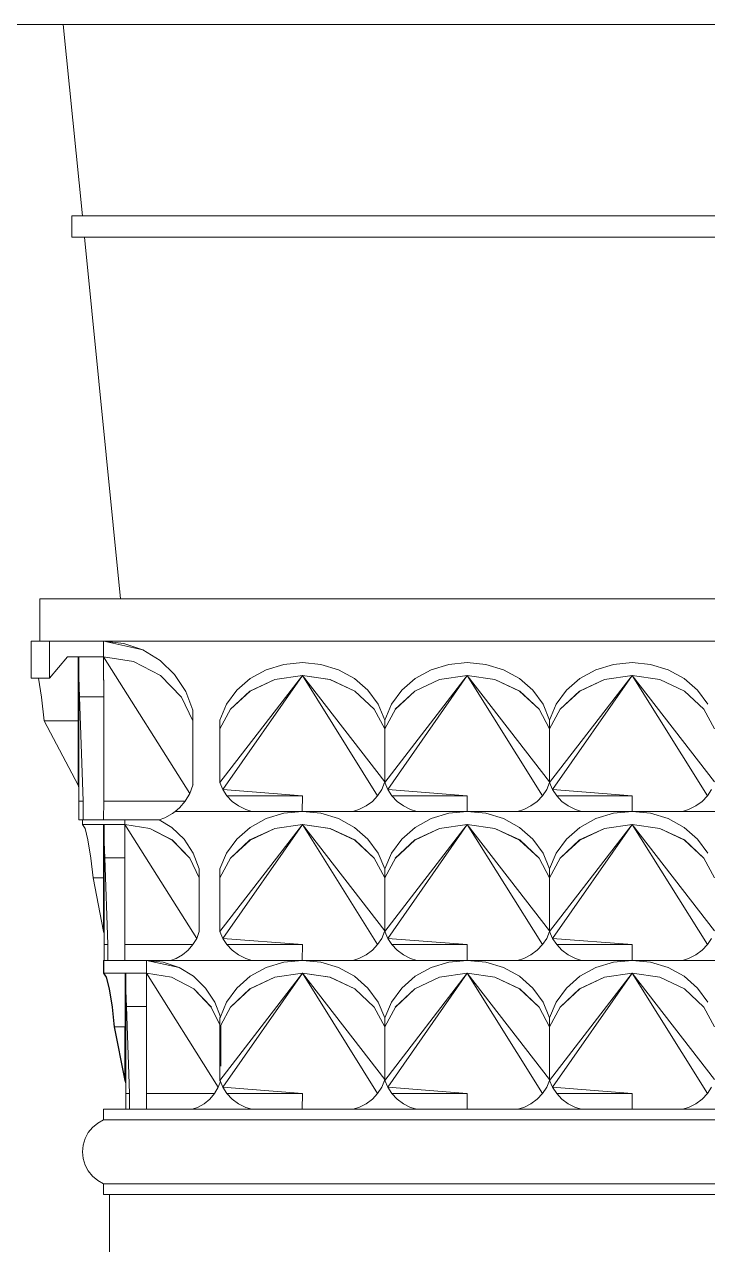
# Model space of a CAD drawing. Header units: millimetres. Extents: x -667 to -468, y -723 to -475.
# Drawn here: x -609.3796 to -609.1225, y -488.0038 to -487.5449 of the extents above; entities that cross this region are included whole.
import ezdxf

# ---------------------------------------------------------------- set-up
doc = ezdxf.new("R2010")
doc.units = ezdxf.units.MM
doc.layers.add('dinding', color=36, linetype='Continuous', lineweight=9)

msp = doc.modelspace()

# ---------------------------------------------------------------- linework, layer by layer
at = {"layer": 'dinding'}
for p, q in [((-609.47376, -487.54493), (-609.36496, -487.54493)), ((-609.36496, -487.54493), (-609.35776, -487.61693)), ((-609.36496, -487.54493), (-608.99856, -487.54493)), ((-609.36176, -487.62493), (-609.36176, -487.61693)), ((-609.36176, -487.61693), (-609.35776, -487.61693)), ((-609.35776, -487.61693), (-609.00576, -487.61693)), ((-609.36176, -487.62493), (-609.35696, -487.62493)), ((-609.35696, -487.62493), (-609.34336, -487.76093)), ((-609.35696, -487.62493), (-609.00656, -487.62493)), ((-609.37376, -487.77693), (-609.37376, -487.76093)), ((-609.37376, -487.76093), (-609.34336, -487.76093)), ((-609.34336, -487.76093), (-609.02016, -487.76093)), ((-609.37699, -487.79076), (-609.37699, -487.77693)), ((-609.37376, -487.77693), (-609.37699, -487.77693)), ((-609.37376, -487.77693), (-609.37016, -487.77693)), ((-609.37016, -487.79075), (-609.37016, -487.77693)), ((-609.36899, -487.77693), (-609.37016, -487.77693)), ((-609.36784, -487.77693), (-609.36899, -487.77693)), ((-609.36079, -487.77693), (-609.36784, -487.77693)), ((-609.36079, -487.77693), (-609.35907, -487.77694)), ((-609.35907, -487.77694), (-609.35788, -487.77693)), ((-609.35788, -487.77693), (-609.34993, -487.77693)), ((-609.34979, -487.77693), (-609.34993, -487.77693)), ((-609.34979, -487.77693), (-609.34979, -487.78276)), ((-609.34979, -487.77693), (-609.34976, -487.77693)), ((-609.34976, -487.77693), (-609.34976, -487.78277)), ((-609.34973, -487.77694), (-609.34976, -487.77693)), ((-609.34973, -487.77694), (-609.01376, -487.77693)), ((-609.34973, -487.77694), (-609.34222, -487.77774)), ((-609.33502, -487.78018), (-609.34973, -487.77694)), ((-609.34222, -487.77774), (-609.33502, -487.78018)), ((-609.36336, -487.78276), (-609.37016, -487.79075)), ((-609.35936, -487.78276), (-609.36336, -487.78276)), ((-609.35909, -487.79783), (-609.35936, -487.78276)), ((-609.35936, -487.8069), (-609.35936, -487.78276)), ((-609.35936, -487.78276), (-609.3591, -487.78955)), ((-609.3591, -487.78276), (-609.35936, -487.78276)), ((-609.34979, -487.78276), (-609.3591, -487.78276)), ((-609.3591, -487.78276), (-609.3591, -487.78955)), ((-609.34979, -487.78276), (-609.34978, -487.79151)), ((-609.34976, -487.78277), (-609.33852, -487.78455)), ((-609.34976, -487.78277), (-609.33854, -487.78458)), ((-609.31734, -487.8342), (-609.34976, -487.78277)), ((-609.33502, -487.78018), (-609.32853, -487.78414)), ((-609.33854, -487.78458), (-609.32843, -487.78984)), ((-609.33852, -487.78455), (-609.3284, -487.7898)), ((-609.32853, -487.78414), (-609.32306, -487.78942)), ((-609.2886, -487.78764), (-609.29459, -487.79094)), ((-609.28196, -487.78561), (-609.2886, -487.78764)), ((-609.27497, -487.78493), (-609.28196, -487.78561)), ((-609.26798, -487.78561), (-609.27497, -487.78493)), ((-609.26134, -487.78764), (-609.26798, -487.78561)), ((-609.25535, -487.79094), (-609.26134, -487.78764)), ((-609.22657, -487.78764), (-609.23256, -487.79094)), ((-609.21992, -487.78561), (-609.22657, -487.78764)), ((-609.21294, -487.78493), (-609.21992, -487.78561)), ((-609.20595, -487.78561), (-609.21294, -487.78493)), ((-609.1993, -487.78764), (-609.20595, -487.78561)), ((-609.19331, -487.79094), (-609.1993, -487.78764)), ((-609.16454, -487.78764), (-609.17053, -487.79094)), ((-609.15789, -487.78561), (-609.16454, -487.78764)), ((-609.1509, -487.78493), (-609.15789, -487.78561)), ((-609.14392, -487.78561), (-609.1509, -487.78493)), ((-609.13727, -487.78764), (-609.14392, -487.78561)), ((-609.13128, -487.79094), (-609.13727, -487.78764)), ((-609.37699, -487.79076), (-609.37431, -487.79076)), ((-609.37016, -487.79075), (-609.37431, -487.79076)), ((-609.37431, -487.79076), (-609.37316, -487.79799)), ((-609.3591, -487.78958), (-609.3591, -487.78955)), ((-609.3591, -487.7901), (-609.3591, -487.78958)), ((-609.3591, -487.7901), (-609.35909, -487.79783)), ((-609.35907, -487.79043), (-609.35881, -487.79782)), ((-609.34975, -487.79783), (-609.34975, -487.79148)), ((-609.32843, -487.78984), (-609.32049, -487.79801)), ((-609.3284, -487.7898), (-609.32047, -487.79799)), ((-609.32306, -487.78942), (-609.31888, -487.79577)), ((-609.30599, -487.83006), (-609.27497, -487.78979)), ((-609.30491, -487.83265), (-609.27497, -487.78979)), ((-609.29459, -487.79094), (-609.29964, -487.79534)), ((-609.28537, -487.79128), (-609.29471, -487.79566)), ((-609.28535, -487.7913), (-609.29468, -487.79569)), ((-609.27497, -487.78979), (-609.28537, -487.79128)), ((-609.28535, -487.7913), (-609.28537, -487.79128)), ((-609.27497, -487.78979), (-609.28535, -487.7913)), ((-609.26457, -487.79128), (-609.27497, -487.78979)), ((-609.26459, -487.7913), (-609.27497, -487.78979)), ((-609.27497, -487.78979), (-609.24665, -487.83503)), ((-609.27497, -487.78979), (-609.24395, -487.82979)), ((-609.26459, -487.7913), (-609.26457, -487.79128)), ((-609.25526, -487.79569), (-609.26459, -487.7913)), ((-609.25523, -487.79566), (-609.26457, -487.79128)), ((-609.2503, -487.79534), (-609.25535, -487.79094)), ((-609.24395, -487.83006), (-609.21294, -487.78979)), ((-609.24288, -487.83265), (-609.21294, -487.78979)), ((-609.23256, -487.79094), (-609.23761, -487.79534)), ((-609.22334, -487.79128), (-609.23268, -487.79566)), ((-609.22332, -487.7913), (-609.23265, -487.79569)), ((-609.21294, -487.78979), (-609.22334, -487.79128)), ((-609.22332, -487.7913), (-609.22334, -487.79128)), ((-609.21294, -487.78979), (-609.22332, -487.7913)), ((-609.20253, -487.79128), (-609.21294, -487.78979)), ((-609.20255, -487.7913), (-609.21294, -487.78979)), ((-609.21294, -487.78979), (-609.18461, -487.83503)), ((-609.21294, -487.78979), (-609.18192, -487.82979)), ((-609.20255, -487.7913), (-609.20253, -487.79128)), ((-609.19322, -487.79569), (-609.20255, -487.7913)), ((-609.1932, -487.79566), (-609.20253, -487.79128)), ((-609.18827, -487.79534), (-609.19331, -487.79094)), ((-609.18192, -487.83006), (-609.1509, -487.78979)), ((-609.18085, -487.83265), (-609.1509, -487.78979)), ((-609.17053, -487.79094), (-609.17557, -487.79534)), ((-609.16131, -487.79128), (-609.17064, -487.79566)), ((-609.16129, -487.7913), (-609.17062, -487.79569)), ((-609.1509, -487.78979), (-609.16131, -487.79128)), ((-609.16129, -487.7913), (-609.16131, -487.79128)), ((-609.1509, -487.78979), (-609.16129, -487.7913)), ((-609.1405, -487.79128), (-609.1509, -487.78979)), ((-609.14052, -487.7913), (-609.1509, -487.78979)), ((-609.1509, -487.78979), (-609.12258, -487.83503)), ((-609.1509, -487.78979), (-609.11989, -487.82979)), ((-609.14052, -487.7913), (-609.1405, -487.79128)), ((-609.13119, -487.79569), (-609.14052, -487.7913)), ((-609.13117, -487.79566), (-609.1405, -487.79128)), ((-609.12624, -487.79534), (-609.13128, -487.79094)), ((-609.31888, -487.79577), (-609.31619, -487.80289)), ((-609.29964, -487.79534), (-609.3035, -487.80063)), ((-609.29471, -487.79566), (-609.30203, -487.80248)), ((-609.29468, -487.79569), (-609.30201, -487.8025)), ((-609.29468, -487.79569), (-609.29471, -487.79566)), ((-609.25526, -487.79569), (-609.25523, -487.79566)), ((-609.24793, -487.8025), (-609.25526, -487.79569)), ((-609.24791, -487.80248), (-609.25523, -487.79566)), ((-609.24644, -487.80063), (-609.2503, -487.79534)), ((-609.23761, -487.79534), (-609.24147, -487.80063)), ((-609.23268, -487.79566), (-609.24, -487.80248)), ((-609.23265, -487.79569), (-609.23998, -487.8025)), ((-609.23265, -487.79569), (-609.23268, -487.79566)), ((-609.19322, -487.79569), (-609.1932, -487.79566)), ((-609.18589, -487.8025), (-609.19322, -487.79569)), ((-609.18588, -487.80248), (-609.1932, -487.79566)), ((-609.18441, -487.80063), (-609.18827, -487.79534)), ((-609.17557, -487.79534), (-609.17943, -487.80063)), ((-609.17064, -487.79566), (-609.17796, -487.80248)), ((-609.17062, -487.79569), (-609.17795, -487.8025)), ((-609.17062, -487.79569), (-609.17064, -487.79566)), ((-609.13119, -487.79569), (-609.13117, -487.79566)), ((-609.12386, -487.8025), (-609.13119, -487.79569)), ((-609.12384, -487.80248), (-609.13117, -487.79566)), ((-609.12238, -487.80063), (-609.12624, -487.79534)), ((-609.37316, -487.79799), (-609.37216, -487.8069)), ((-609.35881, -487.79782), (-609.35909, -487.79783)), ((-609.35909, -487.79783), (-609.35908, -487.83199)), ((-609.35881, -487.79782), (-609.35743, -487.83705)), ((-609.35881, -487.79782), (-609.34975, -487.79783)), ((-609.34975, -487.83705), (-609.34975, -487.79783)), ((-609.31619, -487.80691), (-609.32049, -487.79801)), ((-609.32047, -487.79799), (-609.31619, -487.80691)), ((-609.3035, -487.80063), (-609.30599, -487.80656)), ((-609.24395, -487.80656), (-609.24644, -487.80063)), ((-609.24147, -487.80063), (-609.24395, -487.80656)), ((-609.18192, -487.80656), (-609.18441, -487.80063)), ((-609.17943, -487.80063), (-609.18192, -487.80656)), ((-609.31619, -487.80691), (-609.31619, -487.80289)), ((-609.30201, -487.8025), (-609.30599, -487.80991)), ((-609.30599, -487.80991), (-609.30599, -487.80656)), ((-609.30201, -487.8025), (-609.30203, -487.80248)), ((-609.24793, -487.8025), (-609.24791, -487.80248)), ((-609.24395, -487.80991), (-609.24793, -487.8025)), ((-609.23998, -487.8025), (-609.24395, -487.80991)), ((-609.24395, -487.80991), (-609.24395, -487.80656)), ((-609.23998, -487.8025), (-609.24, -487.80248)), ((-609.18589, -487.8025), (-609.18588, -487.80248)), ((-609.18192, -487.80991), (-609.18589, -487.8025)), ((-609.17795, -487.8025), (-609.18192, -487.80991)), ((-609.18192, -487.80991), (-609.18192, -487.80656)), ((-609.17795, -487.8025), (-609.17796, -487.80248)), ((-609.12386, -487.8025), (-609.12384, -487.80248)), ((-609.11989, -487.80991), (-609.12386, -487.8025)), ((-609.35936, -487.8069), (-609.37216, -487.8069)), ((-609.37216, -487.8069), (-609.35936, -487.83108)), ((-609.35936, -487.83108), (-609.35936, -487.8069)), ((-609.31619, -487.80691), (-609.31619, -487.83109)), ((-609.30599, -487.80991), (-609.30599, -487.83006)), ((-609.24395, -487.82979), (-609.24395, -487.80991)), ((-609.18192, -487.82979), (-609.18192, -487.80991)), ((-609.35908, -487.83199), (-609.35936, -487.83108)), ((-609.35908, -487.83199), (-609.35908, -487.83705)), ((-609.31734, -487.8342), (-609.31619, -487.83109)), ((-609.31619, -487.83109), (-609.31613, -487.83076)), ((-609.30599, -487.83006), (-609.30604, -487.82979)), ((-609.30491, -487.83265), (-609.30599, -487.83006)), ((-609.30335, -487.83503), (-609.30491, -487.83265)), ((-609.30491, -487.83265), (-609.27499, -487.83503)), ((-609.24665, -487.83503), (-609.24507, -487.83266)), ((-609.24507, -487.83266), (-609.24401, -487.83006)), ((-609.24401, -487.83006), (-609.24395, -487.82979)), ((-609.24395, -487.83006), (-609.24398, -487.82993)), ((-609.24395, -487.83006), (-609.24395, -487.82979)), ((-609.24288, -487.83265), (-609.24395, -487.83006)), ((-609.24132, -487.83503), (-609.24288, -487.83265)), ((-609.24288, -487.83265), (-609.21296, -487.83503)), ((-609.18461, -487.83503), (-609.18304, -487.83266)), ((-609.18304, -487.83266), (-609.18197, -487.83006)), ((-609.18197, -487.83006), (-609.18192, -487.82979)), ((-609.18192, -487.83006), (-609.18195, -487.82993)), ((-609.18192, -487.82979), (-609.18192, -487.83006)), ((-609.18085, -487.83265), (-609.18192, -487.83006)), ((-609.17928, -487.83503), (-609.18085, -487.83265)), ((-609.18085, -487.83265), (-609.15093, -487.83503)), ((-609.12258, -487.83503), (-609.12101, -487.83266)), ((-609.35908, -487.83705), (-609.35907, -487.84413)), ((-609.35743, -487.83705), (-609.35908, -487.83705)), ((-609.35743, -487.83705), (-609.35743, -487.84413)), ((-609.34976, -487.84413), (-609.34975, -487.83705)), ((-609.31905, -487.83705), (-609.34975, -487.83705)), ((-609.32121, -487.83957), (-609.31905, -487.83705)), ((-609.31734, -487.8342), (-609.31905, -487.83705)), ((-609.30135, -487.83713), (-609.30335, -487.83503)), ((-609.30335, -487.83503), (-609.27499, -487.83503)), ((-609.29897, -487.83887), (-609.30135, -487.83713)), ((-609.27499, -487.83503), (-609.275, -487.84093)), ((-609.25102, -487.83887), (-609.24865, -487.83713)), ((-609.24865, -487.83713), (-609.24665, -487.83503)), ((-609.23932, -487.83713), (-609.24132, -487.83503)), ((-609.24132, -487.83503), (-609.21296, -487.83503)), ((-609.23694, -487.83887), (-609.23932, -487.83713)), ((-609.21296, -487.83503), (-609.21297, -487.84093)), ((-609.18899, -487.83887), (-609.18661, -487.83713)), ((-609.18661, -487.83713), (-609.18461, -487.83503)), ((-609.17728, -487.83713), (-609.17928, -487.83503)), ((-609.17928, -487.83503), (-609.15093, -487.83503)), ((-609.17491, -487.83887), (-609.17728, -487.83713)), ((-609.15093, -487.83503), (-609.15093, -487.84093)), ((-609.12696, -487.83887), (-609.12458, -487.83713)), ((-609.12458, -487.83713), (-609.12258, -487.83503)), ((-609.32886, -487.84402), (-609.32669, -487.84327)), ((-609.32669, -487.84327), (-609.32379, -487.84166)), ((-609.32379, -487.84166), (-609.32289, -487.84093)), ((-609.32289, -487.84093), (-609.32121, -487.83957)), ((-609.32289, -487.84093), (-609.29398, -487.84093)), ((-609.29629, -487.84021), (-609.29897, -487.83887)), ((-609.29398, -487.84093), (-609.29629, -487.84021)), ((-609.29398, -487.84093), (-609.275, -487.84093)), ((-609.28196, -487.84161), (-609.2886, -487.84364)), ((-609.275, -487.84093), (-609.28196, -487.84161)), ((-609.27497, -487.84093), (-609.275, -487.84093)), ((-609.26798, -487.84161), (-609.27497, -487.84093)), ((-609.25601, -487.84093), (-609.27497, -487.84093)), ((-609.26134, -487.84364), (-609.26798, -487.84161)), ((-609.25601, -487.84093), (-609.2537, -487.84021)), ((-609.25601, -487.84093), (-609.23195, -487.84093)), ((-609.2537, -487.84021), (-609.25102, -487.83887)), ((-609.23426, -487.84021), (-609.23694, -487.83887)), ((-609.23195, -487.84093), (-609.23426, -487.84021)), ((-609.23195, -487.84093), (-609.21297, -487.84093)), ((-609.21992, -487.84161), (-609.22657, -487.84364)), ((-609.21297, -487.84093), (-609.21992, -487.84161)), ((-609.21294, -487.84093), (-609.21297, -487.84093)), ((-609.20595, -487.84161), (-609.21294, -487.84093)), ((-609.19398, -487.84093), (-609.21294, -487.84093)), ((-609.1993, -487.84364), (-609.20595, -487.84161)), ((-609.19398, -487.84093), (-609.19167, -487.84021)), ((-609.19398, -487.84093), (-609.16992, -487.84093)), ((-609.19167, -487.84021), (-609.18899, -487.83887)), ((-609.17223, -487.84021), (-609.17491, -487.83887)), ((-609.16992, -487.84093), (-609.17223, -487.84021)), ((-609.15093, -487.84093), (-609.16992, -487.84093)), ((-609.15789, -487.84161), (-609.16454, -487.84364)), ((-609.15093, -487.84093), (-609.15789, -487.84161)), ((-609.1509, -487.84093), (-609.15093, -487.84093)), ((-609.14392, -487.84161), (-609.1509, -487.84093)), ((-609.13195, -487.84093), (-609.1509, -487.84093)), ((-609.13727, -487.84364), (-609.14392, -487.84161)), ((-609.13195, -487.84093), (-609.12964, -487.84021)), ((-609.13195, -487.84093), (-609.13176, -487.84093)), ((-609.13176, -487.84093), (-609.10788, -487.84093)), ((-609.12964, -487.84021), (-609.12696, -487.83887)), ((-609.35778, -487.84413), (-609.35907, -487.84413)), ((-609.35778, -487.84413), (-609.35778, -487.84579)), ((-609.35743, -487.84413), (-609.35778, -487.84413)), ((-609.34976, -487.84579), (-609.35778, -487.84579)), ((-609.35778, -487.84579), (-609.35677, -487.84728)), ((-609.35743, -487.84413), (-609.34976, -487.84413)), ((-609.35677, -487.84728), (-609.35568, -487.85165)), ((-609.34976, -487.84413), (-609.34178, -487.84413)), ((-609.34953, -487.85834), (-609.34976, -487.84579)), ((-609.34976, -487.84579), (-609.34954, -487.85147)), ((-609.34976, -487.86591), (-609.34976, -487.84579)), ((-609.34954, -487.84579), (-609.34976, -487.84579)), ((-609.34176, -487.84579), (-609.34954, -487.84579)), ((-609.34954, -487.84579), (-609.34954, -487.85147)), ((-609.34178, -487.84413), (-609.34176, -487.84579)), ((-609.34178, -487.84413), (-609.32919, -487.84413)), ((-609.34176, -487.84579), (-609.34178, -487.85308)), ((-609.31474, -487.88866), (-609.34176, -487.84579)), ((-609.34176, -487.84579), (-609.33241, -487.8473)), ((-609.33241, -487.8473), (-609.33239, -487.84728)), ((-609.33241, -487.8473), (-609.32398, -487.85169)), ((-609.33239, -487.84728), (-609.32396, -487.85166)), ((-609.32919, -487.84413), (-609.32886, -487.84402)), ((-609.32886, -487.84402), (-609.32407, -487.84694)), ((-609.32407, -487.84694), (-609.31951, -487.85134)), ((-609.30599, -487.88606), (-609.27497, -487.84579)), ((-609.30491, -487.88865), (-609.27497, -487.84579)), ((-609.29459, -487.84694), (-609.29964, -487.85134)), ((-609.28537, -487.84728), (-609.29471, -487.85166)), ((-609.28535, -487.8473), (-609.29468, -487.85169)), ((-609.2886, -487.84364), (-609.29459, -487.84694)), ((-609.27497, -487.84579), (-609.28537, -487.84728)), ((-609.28535, -487.8473), (-609.28537, -487.84728)), ((-609.27497, -487.84579), (-609.28535, -487.8473)), ((-609.26457, -487.84728), (-609.27497, -487.84579)), ((-609.26459, -487.8473), (-609.27497, -487.84579)), ((-609.27497, -487.84579), (-609.24665, -487.89103)), ((-609.27497, -487.84579), (-609.24395, -487.88579)), ((-609.26459, -487.8473), (-609.26457, -487.84728)), ((-609.25526, -487.85169), (-609.26459, -487.8473)), ((-609.25523, -487.85166), (-609.26457, -487.84728)), ((-609.25535, -487.84694), (-609.26134, -487.84364)), ((-609.2503, -487.85134), (-609.25535, -487.84694)), ((-609.24395, -487.88606), (-609.21294, -487.84579)), ((-609.24288, -487.88865), (-609.21294, -487.84579)), ((-609.23256, -487.84694), (-609.23761, -487.85134)), ((-609.22334, -487.84728), (-609.23268, -487.85166)), ((-609.22332, -487.8473), (-609.23265, -487.85169)), ((-609.22657, -487.84364), (-609.23256, -487.84694)), ((-609.21294, -487.84579), (-609.22334, -487.84728)), ((-609.22332, -487.8473), (-609.22334, -487.84728)), ((-609.21294, -487.84579), (-609.22332, -487.8473)), ((-609.20253, -487.84728), (-609.21294, -487.84579)), ((-609.20255, -487.8473), (-609.21294, -487.84579)), ((-609.21294, -487.84579), (-609.18461, -487.89103)), ((-609.21294, -487.84579), (-609.18192, -487.88579)), ((-609.20255, -487.8473), (-609.20253, -487.84728)), ((-609.19322, -487.85169), (-609.20255, -487.8473)), ((-609.1932, -487.85166), (-609.20253, -487.84728)), ((-609.19331, -487.84694), (-609.1993, -487.84364)), ((-609.18827, -487.85134), (-609.19331, -487.84694)), ((-609.18192, -487.88606), (-609.1509, -487.84579)), ((-609.18085, -487.88865), (-609.1509, -487.84579)), ((-609.17053, -487.84694), (-609.17557, -487.85134)), ((-609.16131, -487.84728), (-609.17064, -487.85166)), ((-609.16129, -487.8473), (-609.17062, -487.85169)), ((-609.16454, -487.84364), (-609.17053, -487.84694)), ((-609.1509, -487.84579), (-609.16131, -487.84728)), ((-609.16129, -487.8473), (-609.16131, -487.84728)), ((-609.1509, -487.84579), (-609.16129, -487.8473)), ((-609.1405, -487.84728), (-609.1509, -487.84579)), ((-609.14052, -487.8473), (-609.1509, -487.84579)), ((-609.1509, -487.84579), (-609.12258, -487.89103)), ((-609.1509, -487.84579), (-609.11989, -487.88579)), ((-609.14052, -487.8473), (-609.1405, -487.84728)), ((-609.13119, -487.85169), (-609.14052, -487.8473)), ((-609.13117, -487.85166), (-609.1405, -487.84728)), ((-609.13128, -487.84694), (-609.13727, -487.84364)), ((-609.12624, -487.85134), (-609.13128, -487.84694)), ((-609.35568, -487.85165), (-609.3546, -487.85848)), ((-609.34953, -487.85188), (-609.34954, -487.85147)), ((-609.34954, -487.8519), (-609.34953, -487.85188)), ((-609.34954, -487.85217), (-609.34954, -487.8519)), ((-609.34954, -487.85217), (-609.34951, -487.85218)), ((-609.34951, -487.85218), (-609.34953, -487.85234)), ((-609.34952, -487.85238), (-609.34953, -487.85234)), ((-609.34953, -487.85834), (-609.34952, -487.85238)), ((-609.34952, -487.85238), (-609.3493, -487.85834)), ((-609.32398, -487.85169), (-609.31737, -487.8585)), ((-609.32396, -487.85166), (-609.31735, -487.85848)), ((-609.31951, -487.85134), (-609.31603, -487.85663)), ((-609.29964, -487.85134), (-609.3035, -487.85663)), ((-609.29471, -487.85166), (-609.30203, -487.85848)), ((-609.29468, -487.85169), (-609.30201, -487.8585)), ((-609.29468, -487.85169), (-609.29471, -487.85166)), ((-609.25526, -487.85169), (-609.25523, -487.85166)), ((-609.24793, -487.8585), (-609.25526, -487.85169)), ((-609.24791, -487.85848), (-609.25523, -487.85166)), ((-609.24644, -487.85663), (-609.2503, -487.85134)), ((-609.23761, -487.85134), (-609.24147, -487.85663)), ((-609.23268, -487.85166), (-609.24, -487.85848)), ((-609.23265, -487.85169), (-609.23998, -487.8585)), ((-609.23265, -487.85169), (-609.23268, -487.85166)), ((-609.19322, -487.85169), (-609.1932, -487.85166)), ((-609.18589, -487.8585), (-609.19322, -487.85169)), ((-609.18588, -487.85848), (-609.1932, -487.85166)), ((-609.18441, -487.85663), (-609.18827, -487.85134)), ((-609.17557, -487.85134), (-609.17943, -487.85663)), ((-609.17064, -487.85166), (-609.17796, -487.85848)), ((-609.17062, -487.85169), (-609.17795, -487.8585)), ((-609.17062, -487.85169), (-609.17064, -487.85166)), ((-609.13119, -487.85169), (-609.13117, -487.85166)), ((-609.12386, -487.8585), (-609.13119, -487.85169)), ((-609.12384, -487.85848), (-609.13117, -487.85166)), ((-609.12238, -487.85663), (-609.12624, -487.85134)), ((-609.34178, -487.85834), (-609.34175, -487.85305)), ((-609.31603, -487.85663), (-609.31378, -487.86256)), ((-609.3035, -487.85663), (-609.30599, -487.86256)), ((-609.24395, -487.86256), (-609.24644, -487.85663)), ((-609.24147, -487.85663), (-609.24395, -487.86256)), ((-609.18192, -487.86256), (-609.18441, -487.85663)), ((-609.17943, -487.85663), (-609.18192, -487.86256)), ((-609.3546, -487.85848), (-609.35376, -487.86591)), ((-609.3493, -487.85834), (-609.34953, -487.85834)), ((-609.34953, -487.85834), (-609.34953, -487.88681)), ((-609.3493, -487.85834), (-609.34815, -487.89103)), ((-609.3493, -487.85834), (-609.34178, -487.85834)), ((-609.34178, -487.85834), (-609.34175, -487.89103)), ((-609.31735, -487.85848), (-609.31737, -487.8585)), ((-609.31378, -487.86591), (-609.31737, -487.8585)), ((-609.30201, -487.8585), (-609.30599, -487.86591)), ((-609.30201, -487.8585), (-609.30203, -487.85848)), ((-609.24793, -487.8585), (-609.24791, -487.85848)), ((-609.24395, -487.86591), (-609.24793, -487.8585)), ((-609.23998, -487.8585), (-609.24395, -487.86591)), ((-609.23998, -487.8585), (-609.24, -487.85848)), ((-609.18589, -487.8585), (-609.18588, -487.85848)), ((-609.18192, -487.86591), (-609.18589, -487.8585)), ((-609.17795, -487.8585), (-609.18192, -487.86591)), ((-609.17795, -487.8585), (-609.17796, -487.85848)), ((-609.12386, -487.8585), (-609.12384, -487.85848)), ((-609.11989, -487.86591), (-609.12386, -487.8585)), ((-609.34976, -487.86591), (-609.35376, -487.86591)), ((-609.35376, -487.86591), (-609.34976, -487.88606)), ((-609.34976, -487.88606), (-609.34976, -487.86591)), ((-609.31378, -487.86591), (-609.31378, -487.86256)), ((-609.31378, -487.86591), (-609.31378, -487.88606)), ((-609.30599, -487.86591), (-609.30599, -487.86256)), ((-609.30599, -487.86591), (-609.30599, -487.88606)), ((-609.24395, -487.86591), (-609.24395, -487.86256)), ((-609.24395, -487.88579), (-609.24395, -487.86591)), ((-609.18192, -487.86591), (-609.18192, -487.86256)), ((-609.18192, -487.88579), (-609.18192, -487.86591)), ((-609.34953, -487.88681), (-609.34976, -487.88606)), ((-609.34953, -487.88681), (-609.34952, -487.89103)), ((-609.31474, -487.88866), (-609.31616, -487.89103)), ((-609.31474, -487.88866), (-609.31462, -487.8883)), ((-609.31378, -487.88606), (-609.31462, -487.8883)), ((-609.30599, -487.88606), (-609.30604, -487.88579)), ((-609.30491, -487.88865), (-609.30599, -487.88606)), ((-609.30335, -487.89103), (-609.30491, -487.88865)), ((-609.30491, -487.88865), (-609.27499, -487.89103)), ((-609.24665, -487.89103), (-609.24507, -487.88866)), ((-609.24507, -487.88866), (-609.24401, -487.88606)), ((-609.24401, -487.88606), (-609.24395, -487.88579)), ((-609.24395, -487.88606), (-609.24398, -487.88593)), ((-609.24395, -487.88606), (-609.24395, -487.88579)), ((-609.24288, -487.88865), (-609.24395, -487.88606)), ((-609.24132, -487.89103), (-609.24288, -487.88865)), ((-609.24288, -487.88865), (-609.21296, -487.89103)), ((-609.18461, -487.89103), (-609.18304, -487.88866)), ((-609.18304, -487.88866), (-609.18197, -487.88606)), ((-609.18197, -487.88606), (-609.18192, -487.88579)), ((-609.18192, -487.88606), (-609.18195, -487.88593)), ((-609.18192, -487.88606), (-609.18192, -487.88579)), ((-609.18085, -487.88865), (-609.18192, -487.88606)), ((-609.17928, -487.89103), (-609.18085, -487.88865)), ((-609.18085, -487.88865), (-609.15093, -487.89103)), ((-609.12258, -487.89103), (-609.12101, -487.88866)), ((-609.34952, -487.89103), (-609.34952, -487.89693)), ((-609.34815, -487.89103), (-609.34952, -487.89103)), ((-609.34815, -487.89103), (-609.34816, -487.89693)), ((-609.34176, -487.89693), (-609.34175, -487.89103)), ((-609.31616, -487.89103), (-609.34175, -487.89103)), ((-609.32012, -487.89487), (-609.31797, -487.89313)), ((-609.31797, -487.89313), (-609.31616, -487.89103)), ((-609.30135, -487.89313), (-609.30335, -487.89103)), ((-609.30335, -487.89103), (-609.27499, -487.89103)), ((-609.29897, -487.89487), (-609.30135, -487.89313)), ((-609.27499, -487.89103), (-609.275, -487.89693)), ((-609.25102, -487.89487), (-609.24865, -487.89313)), ((-609.24865, -487.89313), (-609.24665, -487.89103)), ((-609.23932, -487.89313), (-609.24132, -487.89103)), ((-609.24132, -487.89103), (-609.21296, -487.89103)), ((-609.23694, -487.89487), (-609.23932, -487.89313)), ((-609.21296, -487.89103), (-609.21297, -487.89693)), ((-609.18899, -487.89487), (-609.18661, -487.89313)), ((-609.18661, -487.89313), (-609.18461, -487.89103)), ((-609.17728, -487.89313), (-609.17928, -487.89103)), ((-609.17928, -487.89103), (-609.15093, -487.89103)), ((-609.17491, -487.89487), (-609.17728, -487.89313)), ((-609.15093, -487.89103), (-609.15093, -487.89693)), ((-609.12696, -487.89487), (-609.12458, -487.89313)), ((-609.12458, -487.89313), (-609.12258, -487.89103)), ((-609.34976, -487.89693), (-609.34966, -487.89704)), ((-609.34976, -487.90179), (-609.34976, -487.89693)), ((-609.34966, -487.89693), (-609.34976, -487.89693)), ((-609.34952, -487.89693), (-609.34966, -487.89693)), ((-609.34966, -487.89693), (-609.34966, -487.89704)), ((-609.34966, -487.89704), (-609.34966, -487.90179)), ((-609.34816, -487.89693), (-609.34952, -487.89693)), ((-609.34176, -487.89693), (-609.34816, -487.89693)), ((-609.34176, -487.89693), (-609.33366, -487.89693)), ((-609.33366, -487.89693), (-609.33364, -487.90179)), ((-609.33363, -487.89693), (-609.33366, -487.89693)), ((-609.33363, -487.89693), (-609.33364, -487.90179)), ((-609.33363, -487.89693), (-609.32735, -487.89761)), ((-609.32135, -487.89964), (-609.33363, -487.89693)), ((-609.33363, -487.89693), (-609.32462, -487.89693)), ((-609.32735, -487.89761), (-609.32135, -487.89964)), ((-609.32462, -487.89693), (-609.32253, -487.89621)), ((-609.32462, -487.89693), (-609.29398, -487.89693)), ((-609.32253, -487.89621), (-609.32012, -487.89487)), ((-609.29629, -487.89622), (-609.29897, -487.89487)), ((-609.29398, -487.89693), (-609.29629, -487.89622)), ((-609.275, -487.89693), (-609.29398, -487.89693)), ((-609.28196, -487.89761), (-609.2886, -487.89964)), ((-609.275, -487.89693), (-609.28196, -487.89761)), ((-609.27497, -487.89693), (-609.275, -487.89693)), ((-609.26798, -487.89761), (-609.27497, -487.89693)), ((-609.25601, -487.89693), (-609.27497, -487.89693)), ((-609.26134, -487.89964), (-609.26798, -487.89761)), ((-609.25601, -487.89693), (-609.2537, -487.89622)), ((-609.25601, -487.89693), (-609.23195, -487.89693)), ((-609.2537, -487.89622), (-609.25102, -487.89487)), ((-609.23426, -487.89622), (-609.23694, -487.89487)), ((-609.23195, -487.89693), (-609.23426, -487.89622)), ((-609.21297, -487.89693), (-609.23195, -487.89693)), ((-609.21992, -487.89761), (-609.22657, -487.89964)), ((-609.21297, -487.89693), (-609.21992, -487.89761)), ((-609.21294, -487.89693), (-609.21297, -487.89693)), ((-609.20595, -487.89761), (-609.21294, -487.89693)), ((-609.19398, -487.89693), (-609.21294, -487.89693)), ((-609.1993, -487.89964), (-609.20595, -487.89761)), ((-609.19398, -487.89693), (-609.19167, -487.89622)), ((-609.19398, -487.89693), (-609.16992, -487.89693)), ((-609.19167, -487.89622), (-609.18899, -487.89487)), ((-609.17223, -487.89622), (-609.17491, -487.89487)), ((-609.16992, -487.89693), (-609.17223, -487.89622)), ((-609.15093, -487.89693), (-609.16992, -487.89693)), ((-609.15789, -487.89761), (-609.16454, -487.89964)), ((-609.15093, -487.89693), (-609.15789, -487.89761)), ((-609.1509, -487.89693), (-609.15093, -487.89693)), ((-609.14392, -487.89761), (-609.1509, -487.89693)), ((-609.13195, -487.89693), (-609.1509, -487.89693)), ((-609.13727, -487.89964), (-609.14392, -487.89761)), ((-609.13195, -487.89693), (-609.12964, -487.89622)), ((-609.13195, -487.89693), (-609.10788, -487.89693)), ((-609.12964, -487.89622), (-609.12696, -487.89487)), ((-609.34976, -487.90179), (-609.34877, -487.90328)), ((-609.34164, -487.90179), (-609.34966, -487.90179)), ((-609.34966, -487.90179), (-609.34865, -487.90328)), ((-609.34141, -487.91434), (-609.34164, -487.90179)), ((-609.34164, -487.90179), (-609.34142, -487.90747)), ((-609.34142, -487.90179), (-609.34164, -487.90179)), ((-609.34164, -487.92188), (-609.34164, -487.90179)), ((-609.33364, -487.90179), (-609.34142, -487.90179)), ((-609.34142, -487.90179), (-609.34142, -487.90747)), ((-609.33364, -487.90179), (-609.33366, -487.90908)), ((-609.30662, -487.94465), (-609.33364, -487.90179)), ((-609.33364, -487.90179), (-609.32429, -487.9033)), ((-609.32135, -487.89964), (-609.31595, -487.90294)), ((-609.30599, -487.94206), (-609.27497, -487.90179)), ((-609.30491, -487.94465), (-609.27497, -487.90179)), ((-609.2886, -487.89964), (-609.29459, -487.90294)), ((-609.27497, -487.90179), (-609.28537, -487.90328)), ((-609.27497, -487.90179), (-609.28535, -487.9033)), ((-609.26457, -487.90328), (-609.27497, -487.90179)), ((-609.26459, -487.9033), (-609.27497, -487.90179)), ((-609.27497, -487.90179), (-609.24665, -487.94703)), ((-609.27497, -487.90179), (-609.24395, -487.94179)), ((-609.25535, -487.90294), (-609.26134, -487.89964)), ((-609.24395, -487.94206), (-609.21294, -487.90179)), ((-609.24288, -487.94465), (-609.21294, -487.90179)), ((-609.22657, -487.89964), (-609.23256, -487.90294)), ((-609.21294, -487.90179), (-609.22334, -487.90328)), ((-609.21294, -487.90179), (-609.22332, -487.9033)), ((-609.20253, -487.90328), (-609.21294, -487.90179)), ((-609.20255, -487.9033), (-609.21294, -487.90179)), ((-609.21294, -487.90179), (-609.18461, -487.94703)), ((-609.21294, -487.90179), (-609.18192, -487.94179)), ((-609.19331, -487.90294), (-609.1993, -487.89964)), ((-609.18192, -487.94206), (-609.1509, -487.90179)), ((-609.18085, -487.94465), (-609.1509, -487.90179)), ((-609.16454, -487.89964), (-609.17053, -487.90294)), ((-609.1509, -487.90179), (-609.16131, -487.90328)), ((-609.1509, -487.90179), (-609.16129, -487.9033)), ((-609.1405, -487.90328), (-609.1509, -487.90179)), ((-609.14052, -487.9033), (-609.1509, -487.90179)), ((-609.1509, -487.90179), (-609.12258, -487.94703)), ((-609.1509, -487.90179), (-609.11989, -487.94179)), ((-609.13128, -487.90294), (-609.13727, -487.89964)), ((-609.34877, -487.90328), (-609.34768, -487.90766)), ((-609.34865, -487.90328), (-609.34756, -487.90765)), ((-609.3414, -487.90788), (-609.34142, -487.90747)), ((-609.32429, -487.9033), (-609.32427, -487.90328)), ((-609.32429, -487.9033), (-609.31586, -487.90769)), ((-609.32427, -487.90328), (-609.31584, -487.90766)), ((-609.31595, -487.90294), (-609.31139, -487.90734)), ((-609.31139, -487.90734), (-609.30791, -487.91263)), ((-609.29964, -487.90734), (-609.3035, -487.91263)), ((-609.29459, -487.90294), (-609.29964, -487.90734)), ((-609.28537, -487.90328), (-609.29471, -487.90766)), ((-609.28535, -487.9033), (-609.29468, -487.90769)), ((-609.28535, -487.9033), (-609.28537, -487.90328)), ((-609.26459, -487.9033), (-609.26457, -487.90328)), ((-609.25526, -487.90769), (-609.26459, -487.9033)), ((-609.25523, -487.90766), (-609.26457, -487.90328)), ((-609.2503, -487.90734), (-609.25535, -487.90294)), ((-609.24644, -487.91263), (-609.2503, -487.90734)), ((-609.23761, -487.90734), (-609.24147, -487.91263)), ((-609.23256, -487.90294), (-609.23761, -487.90734)), ((-609.22334, -487.90328), (-609.23268, -487.90766)), ((-609.22332, -487.9033), (-609.23265, -487.90769)), ((-609.22332, -487.9033), (-609.22334, -487.90328)), ((-609.20255, -487.9033), (-609.20253, -487.90328)), ((-609.19322, -487.90769), (-609.20255, -487.9033)), ((-609.1932, -487.90766), (-609.20253, -487.90328)), ((-609.18827, -487.90734), (-609.19331, -487.90294)), ((-609.18441, -487.91263), (-609.18827, -487.90734)), ((-609.17557, -487.90734), (-609.17943, -487.91263)), ((-609.17053, -487.90294), (-609.17557, -487.90734)), ((-609.16131, -487.90328), (-609.17064, -487.90766)), ((-609.16129, -487.9033), (-609.17062, -487.90769)), ((-609.16129, -487.9033), (-609.16131, -487.90328)), ((-609.14052, -487.9033), (-609.1405, -487.90328)), ((-609.13119, -487.90769), (-609.14052, -487.9033)), ((-609.13117, -487.90766), (-609.1405, -487.90328)), ((-609.12624, -487.90734), (-609.13128, -487.90294)), ((-609.12238, -487.91263), (-609.12624, -487.90734)), ((-609.3466, -487.91448), (-609.34768, -487.90766)), ((-609.34756, -487.90765), (-609.34647, -487.91448)), ((-609.34142, -487.9079), (-609.3414, -487.90788)), ((-609.34142, -487.90817), (-609.34142, -487.9079)), ((-609.34142, -487.90817), (-609.34139, -487.90818)), ((-609.34141, -487.91434), (-609.3414, -487.90838)), ((-609.34139, -487.90818), (-609.3414, -487.90834)), ((-609.3414, -487.90838), (-609.3414, -487.90834)), ((-609.3414, -487.90838), (-609.34117, -487.91434)), ((-609.33365, -487.91434), (-609.33363, -487.90905)), ((-609.31586, -487.90769), (-609.30925, -487.9145)), ((-609.31584, -487.90766), (-609.30923, -487.91448)), ((-609.29471, -487.90766), (-609.30203, -487.91448)), ((-609.29468, -487.90769), (-609.30201, -487.9145)), ((-609.29468, -487.90769), (-609.29471, -487.90766)), ((-609.25526, -487.90769), (-609.25523, -487.90766)), ((-609.24793, -487.9145), (-609.25526, -487.90769)), ((-609.24791, -487.91448), (-609.25523, -487.90766)), ((-609.23268, -487.90766), (-609.24, -487.91448)), ((-609.23265, -487.90769), (-609.23998, -487.9145)), ((-609.23265, -487.90769), (-609.23268, -487.90766)), ((-609.19322, -487.90769), (-609.1932, -487.90766)), ((-609.18589, -487.9145), (-609.19322, -487.90769)), ((-609.18588, -487.91448), (-609.1932, -487.90766)), ((-609.17064, -487.90766), (-609.17796, -487.91448)), ((-609.17062, -487.90769), (-609.17795, -487.9145)), ((-609.17062, -487.90769), (-609.17064, -487.90766)), ((-609.13119, -487.90769), (-609.13117, -487.90766)), ((-609.12386, -487.9145), (-609.13119, -487.90769)), ((-609.12384, -487.91448), (-609.13117, -487.90766)), ((-609.3466, -487.91448), (-609.34576, -487.92191)), ((-609.34647, -487.91448), (-609.34576, -487.92083)), ((-609.34117, -487.91434), (-609.34141, -487.91434)), ((-609.3414, -487.94281), (-609.34141, -487.91434)), ((-609.34117, -487.91434), (-609.34003, -487.94703)), ((-609.34117, -487.91434), (-609.33365, -487.91434)), ((-609.33365, -487.91434), (-609.33363, -487.94703)), ((-609.30923, -487.91448), (-609.30925, -487.9145)), ((-609.30599, -487.92124), (-609.30925, -487.9145)), ((-609.30791, -487.91263), (-609.30582, -487.91815)), ((-609.3035, -487.91263), (-609.30582, -487.91815)), ((-609.30201, -487.9145), (-609.30566, -487.9213)), ((-609.30201, -487.9145), (-609.30203, -487.91448)), ((-609.24793, -487.9145), (-609.24791, -487.91448)), ((-609.24395, -487.92191), (-609.24793, -487.9145)), ((-609.24395, -487.91856), (-609.24644, -487.91263)), ((-609.24147, -487.91263), (-609.24395, -487.91856)), ((-609.23998, -487.9145), (-609.24395, -487.92191)), ((-609.23998, -487.9145), (-609.24, -487.91448)), ((-609.18589, -487.9145), (-609.18588, -487.91448)), ((-609.18192, -487.92191), (-609.18589, -487.9145)), ((-609.18192, -487.91856), (-609.18441, -487.91263)), ((-609.17943, -487.91263), (-609.18192, -487.91856)), ((-609.17795, -487.9145), (-609.18192, -487.92191)), ((-609.17795, -487.9145), (-609.17796, -487.91448)), ((-609.12386, -487.9145), (-609.12384, -487.91448)), ((-609.11989, -487.92191), (-609.12386, -487.9145)), ((-609.34576, -487.92085), (-609.34576, -487.92083)), ((-609.34576, -487.92191), (-609.34576, -487.92085)), ((-609.34576, -487.92085), (-609.34564, -487.92188)), ((-609.30582, -487.91815), (-609.30599, -487.91856)), ((-609.30599, -487.92124), (-609.30599, -487.91856)), ((-609.30599, -487.92191), (-609.30599, -487.92124)), ((-609.24395, -487.92191), (-609.24395, -487.91856)), ((-609.18192, -487.92191), (-609.18192, -487.91856)), ((-609.34576, -487.92191), (-609.34176, -487.94206)), ((-609.34564, -487.92191), (-609.34576, -487.92191)), ((-609.34564, -487.92191), (-609.34564, -487.92188)), ((-609.34176, -487.92191), (-609.34564, -487.92191)), ((-609.34564, -487.92191), (-609.34176, -487.94144)), ((-609.34176, -487.94144), (-609.34176, -487.92191)), ((-609.34164, -487.92191), (-609.34176, -487.92191)), ((-609.34164, -487.92191), (-609.34164, -487.92188)), ((-609.34163, -487.94206), (-609.34164, -487.92191)), ((-609.30582, -487.92159), (-609.30599, -487.92191)), ((-609.30599, -487.92191), (-609.30599, -487.94206)), ((-609.30566, -487.9213), (-609.30582, -487.92159)), ((-609.30566, -487.92191), (-609.30582, -487.92159)), ((-609.30566, -487.92191), (-609.30566, -487.9213)), ((-609.30566, -487.92191), (-609.30566, -487.93668)), ((-609.24395, -487.94179), (-609.24395, -487.92191)), ((-609.18192, -487.94179), (-609.18192, -487.92191)), ((-609.34176, -487.94206), (-609.34176, -487.94144)), ((-609.34176, -487.94144), (-609.34163, -487.94206)), ((-609.3414, -487.94321), (-609.34176, -487.94206)), ((-609.34163, -487.94206), (-609.34176, -487.94206)), ((-609.34163, -487.9421), (-609.34163, -487.94206)), ((-609.3414, -487.94281), (-609.34163, -487.9421)), ((-609.3414, -487.94321), (-609.3414, -487.94281)), ((-609.3414, -487.94321), (-609.3414, -487.94703)), ((-609.30662, -487.94465), (-609.30581, -487.94247)), ((-609.30583, -487.94245), (-609.30599, -487.94206)), ((-609.30581, -487.94247), (-609.30583, -487.94245)), ((-609.30491, -487.94465), (-609.30581, -487.94247)), ((-609.24507, -487.94465), (-609.24401, -487.94206)), ((-609.24401, -487.94206), (-609.24395, -487.94179)), ((-609.24395, -487.94206), (-609.24398, -487.94193)), ((-609.24395, -487.94206), (-609.24395, -487.94179)), ((-609.24288, -487.94465), (-609.24395, -487.94206)), ((-609.18304, -487.94465), (-609.18197, -487.94206)), ((-609.18197, -487.94206), (-609.18192, -487.94179)), ((-609.18192, -487.94206), (-609.18195, -487.94193)), ((-609.18192, -487.94206), (-609.18192, -487.94179)), ((-609.18085, -487.94465), (-609.18192, -487.94206)), ((-609.3414, -487.94703), (-609.3414, -487.95293)), ((-609.34003, -487.94703), (-609.3414, -487.94703)), ((-609.34003, -487.94703), (-609.34004, -487.95293)), ((-609.33364, -487.95293), (-609.33363, -487.94703)), ((-609.30804, -487.94703), (-609.33363, -487.94703)), ((-609.30985, -487.94913), (-609.30804, -487.94703)), ((-609.30662, -487.94465), (-609.30804, -487.94703)), ((-609.30335, -487.94703), (-609.30491, -487.94465)), ((-609.30491, -487.94465), (-609.27499, -487.94703)), ((-609.30135, -487.94912), (-609.30335, -487.94703)), ((-609.30335, -487.94703), (-609.27499, -487.94703)), ((-609.27499, -487.94703), (-609.275, -487.95293)), ((-609.24865, -487.94912), (-609.24665, -487.94703)), ((-609.24665, -487.94703), (-609.24507, -487.94465)), ((-609.24132, -487.94703), (-609.24288, -487.94465)), ((-609.24288, -487.94465), (-609.21296, -487.94703)), ((-609.23932, -487.94912), (-609.24132, -487.94703)), ((-609.24132, -487.94703), (-609.21296, -487.94703)), ((-609.21296, -487.94703), (-609.21297, -487.95293)), ((-609.18661, -487.94912), (-609.18461, -487.94703)), ((-609.18461, -487.94703), (-609.18304, -487.94465)), ((-609.17928, -487.94703), (-609.18085, -487.94465)), ((-609.18085, -487.94465), (-609.15093, -487.94703)), ((-609.17728, -487.94912), (-609.17928, -487.94703)), ((-609.17928, -487.94703), (-609.15093, -487.94703)), ((-609.15093, -487.94703), (-609.15093, -487.95293)), ((-609.12458, -487.94912), (-609.12258, -487.94703)), ((-609.12258, -487.94703), (-609.12101, -487.94465)), ((-609.34976, -487.95693), (-609.34976, -487.95293)), ((-609.3414, -487.95293), (-609.34976, -487.95293)), ((-609.34004, -487.95293), (-609.3414, -487.95293)), ((-609.33364, -487.95293), (-609.34004, -487.95293)), ((-609.3165, -487.95293), (-609.33364, -487.95293)), ((-609.3165, -487.95293), (-609.31441, -487.95221)), ((-609.29398, -487.95293), (-609.3165, -487.95293)), ((-609.31441, -487.95221), (-609.31199, -487.95087)), ((-609.31199, -487.95087), (-609.30985, -487.94913)), ((-609.29897, -487.95087), (-609.30135, -487.94912)), ((-609.29629, -487.95221), (-609.29897, -487.95087)), ((-609.29398, -487.95293), (-609.29629, -487.95221)), ((-609.275, -487.95293), (-609.29398, -487.95293)), ((-609.25601, -487.95293), (-609.275, -487.95293)), ((-609.25601, -487.95293), (-609.2537, -487.95221)), ((-609.23195, -487.95293), (-609.25601, -487.95293)), ((-609.2537, -487.95221), (-609.25102, -487.95087)), ((-609.25102, -487.95087), (-609.24865, -487.94912)), ((-609.23694, -487.95087), (-609.23932, -487.94912)), ((-609.23426, -487.95221), (-609.23694, -487.95087)), ((-609.23195, -487.95293), (-609.23426, -487.95221)), ((-609.23176, -487.95293), (-609.23195, -487.95293)), ((-609.21297, -487.95293), (-609.23176, -487.95293)), ((-609.19398, -487.95293), (-609.21297, -487.95293)), ((-609.19398, -487.95293), (-609.19167, -487.95221)), ((-609.19398, -487.95293), (-609.16992, -487.95293)), ((-609.19167, -487.95221), (-609.18899, -487.95087)), ((-609.18899, -487.95087), (-609.18661, -487.94912)), ((-609.17491, -487.95087), (-609.17728, -487.94912)), ((-609.17223, -487.95221), (-609.17491, -487.95087)), ((-609.16992, -487.95293), (-609.17223, -487.95221)), ((-609.15093, -487.95293), (-609.16992, -487.95293)), ((-609.13195, -487.95293), (-609.15093, -487.95293)), ((-609.13195, -487.95293), (-609.12964, -487.95221)), ((-609.13195, -487.95293), (-609.13176, -487.95293)), ((-609.10788, -487.95293), (-609.13176, -487.95293)), ((-609.12964, -487.95221), (-609.12696, -487.95087)), ((-609.12696, -487.95087), (-609.12458, -487.94912)), ((-609.352, -487.95813), (-609.34976, -487.95693)), ((-609.34976, -487.95693), (-609.01376, -487.95693)), ((-609.35677, -487.96396), (-609.35557, -487.96172)), ((-609.35557, -487.96172), (-609.35396, -487.95975)), ((-609.35396, -487.95975), (-609.352, -487.95813)), ((-609.35776, -487.96893), (-609.35751, -487.9664)), ((-609.35751, -487.9664), (-609.35677, -487.96396)), ((-609.35751, -487.97146), (-609.35776, -487.96893)), ((-609.35677, -487.9739), (-609.35751, -487.97146)), ((-609.35557, -487.97614), (-609.35677, -487.9739)), ((-609.35396, -487.97811), (-609.35557, -487.97614)), ((-609.352, -487.97973), (-609.35396, -487.97811)), ((-609.34976, -487.98093), (-609.352, -487.97973)), ((-609.34976, -487.98493), (-609.34976, -487.98093)), ((-609.34976, -487.98093), (-609.01376, -487.98093)), ((-609.34755, -487.98493), (-609.34976, -487.98493)), ((-609.34755, -487.98493), (-609.34755, -488.02493)), ((-609.01376, -487.98493), (-609.34755, -487.98493))]:
    msp.add_line(p, q, dxfattribs=at)

doc.saveas('drawing.dxf')
